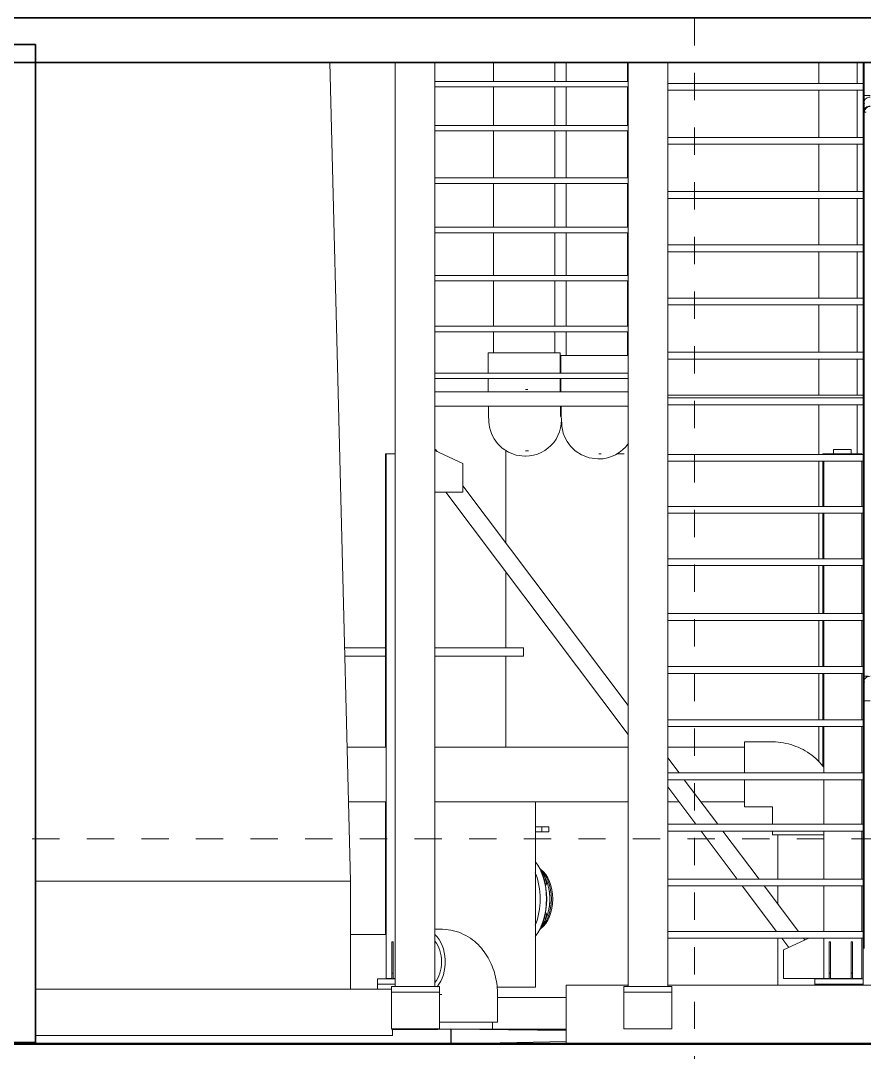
# Model space of a CAD drawing. Header units: metres. Extents: x 62 to 165, y -3 to 9.
# Drawn here: x 119.686 to 122.776, y -0.781 to 2.995 of the extents above; entities that cross this region are included whole.
import ezdxf

# ---------------------------------------------------------------- set-up
doc = ezdxf.new("R2010")
doc.units = ezdxf.units.M
doc.linetypes.add('Centro', pattern=[0.03175, 0.00635, -0.004763, 0.015875, -0.004763])
doc.linetypes.add('Grid Line', pattern=[0.022225, 0.0127, -0.003175, 0.003175, -0.003175])
for name, color, linetype, lineweight in [('A-FLOR', 7, 'Continuous', 18), ('A-FLOR-LEVL', 7, 'Continuous', 9), ('A-GENM', 7, 'Continuous', 18), ('P-PIPE', 7, 'Continuous', 18), ('S-GRID', 7, 'Continuous', 9)]:
    doc.layers.add(name, color=color, linetype=linetype, lineweight=lineweight)

# ---------------------------------------------------------------- blocks, each defined once
blk = doc.blocks.new('AB1_REVER_EST LOSAS_ZZ_ZZ_MO_T_A_rvt-2-Corte 02')
at = {"layer": 'A-FLOR'}
for p, q in [((-81.6615, -0.55), (-82.965, -0.55)), ((-81.0212, -0.58), (-81.2732, -0.58)), ((-81.6591, -0.72), (-81.6591, -0.6956)), ((-81.4446, -0.697), (-81.0224, -0.697)), ((-82.965, -0.72), (-81.6591, -0.72)), ((-81.0224, -0.7418), (-81.4446, -0.75))]:
    blk.add_line(p, q, dxfattribs=at)
at = {"layer": 'A-FLOR', "lineweight": 25}
for p, q in [((-81.4446, -0.697), (-81.6606, -0.6992)), ((-81.6606, -0.6974), (-81.493, -0.6971)), ((-81.0224, -0.7009), (-81.4446, -0.697)), ((-81.4446, -0.697), (-81.4446, -0.75))]:
    blk.add_line(p, q, dxfattribs=at)
at = {"layer": 'A-FLOR', "lineweight": 50}
blk.add_line((-70.2976, -0.75), (-85.1697, -0.75), dxfattribs=at)
blk = doc.blocks.new('CPVC - Codo - Codo-1221725-Corte 02')
at = {"layer": 'P-PIPE', "color": 150, "true_color": 0x007dff}
for p, q in [((-81.0422, 1.7693), (-81.0422, 1.7054)), ((-80.9142, 1.7693), (-81.0422, 1.7693)), ((-80.7948, 1.7693), (-80.9142, 1.7693)), ((-81.0422, 1.6854), (-81.0422, 1.655)), ((-81.0421, 1.6369), (-81.0422, 1.655)), ((-80.9066, 1.3908), (-80.9033, 1.3908))]:
    blk.add_line(p, q, dxfattribs=at)
at = {"layer": 'P-PIPE', "color": 150, "true_color": 0x007dff, "flags": 128}
blk.add_lwpolyline([(-80.9066, 1.3908), (-80.9386, 1.3947), (-80.9667, 1.4053), (-80.9897, 1.4202), (-81.0071, 1.4373), (-81.0196, 1.4546), (-81.028, 1.471), (-81.0332, 1.4855), (-81.0363, 1.4982), (-81.0381, 1.5093), (-81.0392, 1.52), (-81.04, 1.5322), (-81.0407, 1.548), (-81.0413, 1.5688), (-81.0416, 1.5841)], dxfattribs=at)
at = {"layer": 'P-PIPE', "color": 150, "true_color": 0x007dff}
blk.add_ellipse((-80.9033, 1.5225), major_axis=(0, 0.1317), ratio=0.999584, start_param=3.141593, end_param=4.111281, dxfattribs=at)
blk = doc.blocks.new('CPVC - Codo - Codo-V27-Corte 02')
at = {"layer": 'P-PIPE', "color": 150, "true_color": 0x007dff}
for p, q in [((-81.3079, 1.7793), (-81.3079, 1.7054)), ((-81.1785, 1.7793), (-81.3079, 1.7793)), ((-81.0445, 1.7793), (-81.1785, 1.7793)), ((-81.0445, 1.7054), (-81.0445, 1.7793)), ((-81.3079, 1.6854), (-81.3079, 1.665)), ((-81.3079, 1.6369), (-81.3079, 1.665)), ((-81.0445, 1.665), (-81.0445, 1.6854)), ((-81.0444, 1.6369), (-81.0445, 1.665)), ((-81.1739, 1.4008), (-81.1719, 1.4008))]:
    blk.add_line(p, q, dxfattribs=at)
at = {"layer": 'P-PIPE', "color": 150, "true_color": 0x007dff, "flags": 128}
for points in [[(-81.1739, 1.4008), (-81.2059, 1.4047), (-81.234, 1.4153), (-81.2569, 1.4302), (-81.2743, 1.4472), (-81.2867, 1.4645), (-81.295, 1.4807), (-81.3002, 1.4951), (-81.3032, 1.5072), (-81.3049, 1.5172), (-81.3057, 1.5257), (-81.3062, 1.5341), (-81.3066, 1.5446), (-81.307, 1.5591), (-81.3074, 1.5788), (-81.3074, 1.5841)], [(-81.043, 1.5457), (-81.0431, 1.5478), (-81.0434, 1.5545), (-81.0437, 1.5665), (-81.044, 1.5841)]]:
    blk.add_lwpolyline(points, dxfattribs=at)
at = {"layer": 'P-PIPE', "color": 150, "true_color": 0x007dff}
blk.add_ellipse((-81.1719, 1.5325), major_axis=(0, 0.1317), ratio=0.999845, start_param=3.141593, end_param=4.950631, dxfattribs=at)
blk = doc.blocks.new('CPVC - Codo - Codo-V33-Corte 02')
at = {"layer": 'P-PIPE', "color": 150, "true_color": 0x007dff}
for p, q in [((-80.2682, 0.3551), (-80.3698, 0.3551)), ((-80.3698, 0.3551), (-80.3698, 0.2418)), ((-80.3698, 0.2166), (-80.3698, 0.1169)), ((-80.3698, 0.1169), (-80.2682, 0.1169)), ((-80.2674, 0.1161), (-80.2674, 0.0536)), ((-80.2674, 0.0286), (-80.2674, 0.0145)), ((-80.2674, 0.0145), (-80.0792, 0.0145))]:
    blk.add_line(p, q, dxfattribs=at)
at = {"layer": 'P-PIPE', "color": 150, "true_color": 0x007dff, "flags": 128}
for points in [[(-80.0798, 0.263), (-80.0824, 0.2664), (-80.0885, 0.2737), (-80.095, 0.2807), (-80.1017, 0.2875), (-80.1087, 0.2941), (-80.1159, 0.3003), (-80.1234, 0.3062), (-80.1311, 0.3119), (-80.1391, 0.3172), (-80.1472, 0.3222), (-80.1555, 0.3269), (-80.1641, 0.3312), (-80.1727, 0.3352), (-80.1816, 0.3388), (-80.1906, 0.3421), (-80.1996, 0.345), (-80.2089, 0.3476), (-80.2182, 0.3498), (-80.2275, 0.3516), (-80.237, 0.353), (-80.2465, 0.3541), (-80.256, 0.3548), (-80.2656, 0.355), (-80.2682, 0.3551)], [(-80.2682, 0.1169), (-80.2681, 0.1169), (-80.2681, 0.1169), (-80.2681, 0.1169), (-80.268, 0.1169), (-80.268, 0.1169), (-80.268, 0.1169), (-80.2679, 0.1169), (-80.2679, 0.1169), (-80.2679, 0.1169), (-80.2678, 0.1169), (-80.2678, 0.1169), (-80.2678, 0.1168), (-80.2678, 0.1168), (-80.2677, 0.1168), (-80.2677, 0.1168), (-80.2677, 0.1168), (-80.2677, 0.1168), (-80.2676, 0.1167), (-80.2676, 0.1167), (-80.2676, 0.1167), (-80.2676, 0.1167), (-80.2675, 0.1166), (-80.2675, 0.1166), (-80.2675, 0.1166), (-80.2675, 0.1166), (-80.2675, 0.1165), (-80.2675, 0.1165), (-80.2674, 0.1165), (-80.2674, 0.1165), (-80.2674, 0.1164), (-80.2674, 0.1164), (-80.2674, 0.1164), (-80.2674, 0.1163), (-80.2674, 0.1163), (-80.2674, 0.1163), (-80.2674, 0.1162), (-80.2674, 0.1162), (-80.2674, 0.1162), (-80.2674, 0.1162), (-80.2674, 0.1161)]]:
    blk.add_lwpolyline(points, dxfattribs=at)
blk = doc.blocks.new('Tanque Cilindrico - H_6_00m-2 - Tanque Cilindrico - H_6_00m-2-1502286-Corte 02')
at = {"layer": 'A-GENM'}
for p, q in [((-81.2437, 1.0835), (-81.2437, 1.4215)), ((-81.2437, 0.6991), (-81.2437, 0.977)), ((-81.8335, 0.6991), (-81.6837, 0.6991)), ((-81.5027, 0.6991), (-81.1787, 0.6991)), ((-81.1787, 0.6691), (-81.1787, 0.6991)), ((-81.8327, 0.6691), (-81.6837, 0.6691)), ((-81.5027, 0.6691), (-81.1787, 0.6691)), ((-81.2437, 0.336), (-81.2437, 0.6691)), ((-81.1349, -0.5425), (-81.1349, 0.136)), ((-81.1349, -0.5425), (-81.2745, -0.5425))]:
    blk.add_line(p, q, dxfattribs=at)
for centre, major_axis, start_param, end_param in [((-81.2062, -0.22), (0, 0.1768), 4.712389, 5.599033), ((-81.1475, -0.22), (0, 0.1197), 4.712389, 5.841392), ((-81.2295, -0.22), (0, 0.1768), 4.712389, 5.284571), ((-81.2295, -0.22), (0, 0.1768), 4.140207, 4.712389), ((-81.2062, -0.22), (0, 0.1768), 3.825745, 4.712389), ((-81.1475, -0.22), (0, 0.1197), 3.582607, 4.712389)]:
    blk.add_ellipse(centre, major_axis=major_axis, ratio=0.62932, start_param=start_param, end_param=end_param, dxfattribs=at)
blk = doc.blocks.new('Valvula con brida - 250mm - Valvula con brida - Estandar-1257958-Corte 02')
at = {"layer": 'P-PIPE'}
for p, q in [((-81.1364, 0.0445), (-81.1123, 0.0445)), ((-81.0862, 0.0445), (-81.1123, 0.0445)), ((-81.1123, 0.0254), (-81.1123, 0.0445)), ((-81.0862, 0.0254), (-81.0862, 0.0445)), ((-81.1123, 0.0254), (-81.1364, 0.0254)), ((-81.1123, 0.0254), (-81.0862, 0.0254)), ((-81.1047, -0.1474), (-81.0996, -0.1474)), ((-81.0996, -0.1474), (-81.0941, -0.1626)), ((-81.1007, -0.1626), (-81.0941, -0.1626)), ((-81.0941, -0.1626), (-81.098, -0.1732)), ((-81.1047, -0.2925), (-81.0996, -0.2925)), ((-81.1007, -0.2774), (-81.0941, -0.2774)), ((-81.0941, -0.2774), (-81.0996, -0.2925)), ((-81.098, -0.2667), (-81.0941, -0.2774))]:
    blk.add_line(p, q, dxfattribs=at)
for centre, major_axis, start_param, end_param in [((-81.204, -0.22), (0, 0.175), 4.712389, 5.616731), ((-81.1555, -0.22), (0, 0.125), 4.712389, 5.808463), ((-81.1612, -0.22), (0, 0.125), 5.403885, 5.654867), ((-81.1612, -0.22), (0, 0.125), 5.399173, 5.598671), ((-81.1612, -0.22), (0, 0.125), 4.712389, 5.399368), ((-81.1612, -0.22), (0, 0.125), 5.096138, 5.296198), ((-81.1612, -0.22), (0, 0.125), 4.712389, 5.003545), ((-81.204, -0.22), (0, 0.175), 3.808047, 4.712389), ((-81.1555, -0.22), (0, 0.125), 3.616315, 4.712389), ((-81.1612, -0.22), (0, 0.125), 3.769911, 4.712389), ((-81.1612, -0.22), (0, 0.125), 4.421233, 4.712389), ((-81.1612, -0.22), (0, 0.125), 3.825238, 4.021584), ((-81.1612, -0.22), (0, 0.125), 4.12858, 4.32864)]:
    blk.add_ellipse(centre, major_axis=major_axis, ratio=0.62932, start_param=start_param, end_param=end_param, dxfattribs=at)
blk = doc.blocks.new('Tanque Cilindrico - 02 - Tanque Cilindrico - 02-1356174-Corte 02')
at = {"layer": 'A-GENM'}
for p, q in [((-81.8126, -0.155), (-81.8878, 2.8424)), ((-81.8126, -0.155), (-82.965, -0.155)), ((-81.8126, -0.55), (-81.8126, -0.155))]:
    blk.add_line(p, q, dxfattribs=at)
blk = doc.blocks.new('CPVC - Codo - Codo-V95-Corte 02')
at = {"layer": 'P-PIPE', "color": 150, "true_color": 0x007dff}
for p, q in [((-81.4778, -0.3309), (-81.5037, -0.3309)), ((-81.4863, -0.5691), (-81.4778, -0.5691)), ((-81.274, -0.6715), (-81.274, -0.5699)), ((-81.4871, -0.6715), (-81.4773, -0.6715)), ((-81.4773, -0.6715), (-81.274, -0.6715))]:
    blk.add_line(p, q, dxfattribs=at)
at = {"layer": 'P-PIPE', "color": 150, "true_color": 0x007dff, "flags": 128}
blk.add_lwpolyline([(-81.274, -0.5699), (-81.2741, -0.5617), (-81.2745, -0.5535), (-81.2751, -0.5454), (-81.2759, -0.5373), (-81.2769, -0.5292), (-81.2782, -0.5211), (-81.2797, -0.513), (-81.2815, -0.505), (-81.2835, -0.497), (-81.2857, -0.4891), (-81.2882, -0.4812), (-81.2909, -0.4734), (-81.2939, -0.4656), (-81.2972, -0.4579), (-81.3007, -0.4503), (-81.3045, -0.4428), (-81.3086, -0.4354), (-81.3129, -0.4281), (-81.3176, -0.4209), (-81.3225, -0.4138), (-81.3278, -0.4069), (-81.3333, -0.4001), (-81.3392, -0.3935), (-81.3455, -0.3871), (-81.352, -0.3809), (-81.3589, -0.3749), (-81.3661, -0.3692), (-81.3736, -0.3637), (-81.3815, -0.3586), (-81.3898, -0.3538), (-81.3983, -0.3494), (-81.4071, -0.3454), (-81.4162, -0.3418), (-81.4256, -0.3387), (-81.4352, -0.3361), (-81.445, -0.334), (-81.4549, -0.3324), (-81.465, -0.3314), (-81.4751, -0.331), (-81.4778, -0.3309)], dxfattribs=at)
at = {"layer": 'P-PIPE', "color": 150, "true_color": 0x007dff}
blk.add_ellipse((-81.5497, -0.45), major_axis=(0, 0.1191), ratio=0.707107, start_param=3.837709, end_param=5.701586, dxfattribs=at)
blk = doc.blocks.new('AB1_REVER_SAN_ZZ_ZZ_MO_T_A_rvt-2-Corte 02')
at = {"layer": 'P-PIPE', "color": 150, "true_color": 0x007dff}
for p, q in [((-81.2887, 2.8424), (-81.2887, 2.7726)), ((-81.0637, 2.7726), (-81.0637, 2.8424)), ((-81.0229, 2.8424), (-81.0229, 2.7726)), ((-80.7979, 2.7726), (-80.7979, 2.8424)), ((-81.2887, 2.7526), (-81.2887, 2.612)), ((-81.0637, 2.612), (-81.0637, 2.7526)), ((-81.0229, 2.7526), (-81.0229, 2.612)), ((-80.7979, 2.612), (-80.7979, 2.7526)), ((-81.2887, 2.592), (-81.2887, 2.4197)), ((-81.0637, 2.4197), (-81.0637, 2.592)), ((-81.0229, 2.592), (-81.0229, 2.4197)), ((-80.7979, 2.4197), (-80.7979, 2.592)), ((-81.2887, 2.3997), (-81.2887, 2.2388)), ((-81.0637, 2.2388), (-81.0637, 2.3997)), ((-81.0229, 2.3997), (-81.0229, 2.2388)), ((-80.7979, 2.2388), (-80.7979, 2.3997)), ((-81.2887, 2.2188), (-81.2887, 2.0625)), ((-81.0637, 2.0625), (-81.0637, 2.2188)), ((-81.0229, 2.2188), (-81.0229, 2.0625)), ((-80.7979, 2.0625), (-80.7979, 2.2188)), ((-81.2887, 2.0425), (-81.2887, 1.8765)), ((-81.0637, 1.8765), (-81.0637, 2.0425)), ((-81.0229, 2.0425), (-81.0229, 1.8765)), ((-80.7979, 1.8765), (-80.7979, 2.0425)), ((-81.2887, 1.8565), (-81.2887, 1.7793)), ((-81.0637, 1.7793), (-81.0637, 1.8565)), ((-81.0229, 1.8565), (-81.0229, 1.7693)), ((-80.7979, 1.7693), (-80.7979, 1.8565)), ((-81.1629, 1.645), (-81.1715, 1.645)), ((-81.1715, 1.42), (-81.1601, 1.42)), ((-80.9033, 1.41), (-80.8944, 1.41)), ((-80.8354, 1.41), (-80.81, 1.41)), ((-81.6813, 0.336), (-81.8249, 0.336)), ((-80.7955, 0.336), (-81.5037, 0.336)), ((-80.3698, 0.336), (-80.6507, 0.336)), ((-81.8199, 0.136), (-81.6813, 0.136)), ((-81.5037, 0.136), (-80.7955, 0.136)), ((-80.6507, 0.136), (-80.61, 0.136)), ((-80.5297, 0.136), (-80.3698, 0.136)), ((-80.2483, 0.0145), (-80.2483, -0.1471)), ((-80.2483, -0.1721), (-80.2483, -0.2374)), ((-81.6813, -0.35), (-81.8126, -0.35)), ((-80.2483, -0.3634), (-80.2483, -0.5358)), ((-80.0483, -0.5117), (-80.0483, -0.5105)), ((-81.2931, -0.697), (-81.2931, -0.6715)), ((-81.4931, -0.6956), (-81.4931, -0.6975))]:
    blk.add_line(p, q, dxfattribs=at)
for start_param, end_param in [(4.712389, 5.570047), (3.854731, 4.712389)]:
    blk.add_ellipse((-81.5497, -0.45), major_axis=(0, 0.1), ratio=0.707107, start_param=start_param, end_param=end_param, dxfattribs=at)
at = {"layer": 'A-GENM', "lineweight": 18}
for name in ['Tanque Cilindrico - 02 - Tanque Cilindrico - 02-1356174-Corte 02', 'Tanque Cilindrico - H_6_00m-2 - Tanque Cilindrico - H_6_00m-2-1502286-Corte 02']:
    blk.add_blockref(name, (0, 0), dxfattribs=at)
at = {"layer": 'P-PIPE', "lineweight": 18}
for name in ['CPVC - Codo - Codo-V27-Corte 02', 'CPVC - Codo - Codo-1221725-Corte 02', 'CPVC - Codo - Codo-V33-Corte 02', 'Valvula con brida - 250mm - Valvula con brida - Estandar-1257958-Corte 02', 'CPVC - Codo - Codo-V95-Corte 02']:
    blk.add_blockref(name, (0, 0), dxfattribs=at)
blk = doc.blocks.new('Escalera - Escalera-1234126-Corte 02')
at = {"layer": 'A-GENM'}
for p, q in [((-79.9349, 1.6141), (-79.9349, 2.8424)), ((-79.9317, 2.8424), (-79.9317, 2.7217)), ((-79.9349, 2.7656), (-80.6507, 2.7656)), ((-80.6507, 2.7406), (-79.9349, 2.7406)), ((-79.9317, 2.7217), (-79.9317, 2.7037)), ((-79.9097, 2.7217), (-79.9317, 2.7217)), ((-79.9317, 2.7176), (-79.9317, 2.6979)), ((-79.9317, 2.6979), (-79.9317, 2.6654)), ((-79.9317, 2.6654), (-79.9317, 0.5959)), ((-79.9317, 2.6603), (-79.9317, 2.6468)), ((-79.9238, 2.6603), (-79.9317, 2.6603)), ((-80.6507, 2.5676), (-79.9349, 2.5676)), ((-80.6507, 2.5426), (-79.9349, 2.5426)), ((-80.6507, 2.3696), (-79.9349, 2.3696)), ((-80.6507, 2.3446), (-79.9349, 2.3446)), ((-80.6507, 2.1746), (-79.9349, 2.1746)), ((-80.6507, 2.1496), (-79.9349, 2.1496)), ((-79.9349, 1.9797), (-80.6507, 1.9797)), ((-80.6507, 1.9547), (-79.9349, 1.9547)), ((-80.6507, 1.7817), (-79.9349, 1.7817)), ((-80.6507, 1.7567), (-79.9349, 1.7567)), ((-79.9317, 1.7494), (-79.9317, 1.7411)), ((-79.931, 1.7494), (-79.9317, 1.7494)), ((-79.9349, 1.6239), (-80.6507, 1.6239)), ((-80.6507, 1.6141), (-79.9349, 1.6141)), ((-80.6507, 1.5891), (-79.9349, 1.5891)), ((-79.9349, -0.5358), (-79.9349, 1.6141)), ((-79.9349, 1.6141), (-79.9317, 1.6141)), ((-80.6507, 1.4073), (-79.9349, 1.4073)), ((-80.6507, 1.3823), (-79.9349, 1.3823)), ((-80.6507, 1.217), (-79.9349, 1.217)), ((-80.6507, 1.192), (-79.9349, 1.192)), ((-80.6507, 1.0257), (-79.9349, 1.0257)), ((-80.6507, 1.0007), (-79.9349, 1.0007)), ((-80.6507, 0.825), (-79.9349, 0.825)), ((-80.6507, 0.8), (-79.9349, 0.8)), ((-79.9317, 0.6607), (-79.9317, 0.6525)), ((-79.931, 0.6607), (-79.9317, 0.6607)), ((-80.6507, 0.6306), (-79.9349, 0.6306)), ((-80.6507, 0.6056), (-79.9349, 0.6056)), ((-79.9317, 0.5959), (-79.9317, 0.5806)), ((-79.9169, 0.5959), (-79.9317, 0.5959)), ((-79.9317, 0.5947), (-79.9317, 0.5783)), ((-79.9317, 0.5783), (-79.9317, 0.5055)), ((-79.9317, 0.5055), (-79.9097, 0.5055)), ((-79.9317, 0.5055), (-79.9317, -0.4008)), ((-79.9349, 0.4362), (-80.6507, 0.4362)), ((-80.6507, 0.4112), (-79.9349, 0.4112)), ((-80.6507, 0.2417), (-79.9349, 0.2417)), ((-80.6507, 0.2167), (-79.9349, 0.2167)), ((-79.9317, 0.1643), (-79.9317, 0.1614)), ((-80.6507, 0.0536), (-79.9349, 0.0536)), ((-80.6507, 0.0286), (-79.9349, 0.0286)), ((-80.6507, -0.1471), (-79.9349, -0.1471)), ((-80.6507, -0.1721), (-79.9349, -0.1721)), ((-79.9349, -0.3384), (-80.6507, -0.3384)), ((-79.9317, -0.3147), (-79.9317, -0.3153)), ((-80.6507, -0.3634), (-79.9349, -0.3634)), ((-81.0224, -0.75), (-81.0224, -0.5358)), ((-81.0224, -0.5358), (-80.7955, -0.5358)), ((-80.6507, -0.5358), (-79.5882, -0.5358))]:
    blk.add_line(p, q, dxfattribs=at)
for start, end in [(90, 176.0892), (176.5102, 184.9124)]:
    blk.add_arc((-79.9097, 2.6588), 0.022, start, end, dxfattribs=at)
for centre, ratio, end_param in [((-79.9097, 2.6979), 0.785533, 3.555899), ((-79.9097, 2.6654), 0.7789, 3.141593), ((-79.9097, 0.5783), 0.7789, 3.403392)]:
    blk.add_ellipse(centre, major_axis=(0.022, 0), ratio=ratio, start_param=1.570796, end_param=end_param, dxfattribs=at)
blk = doc.blocks.new('EST-ESC-0111 - EST-ESC-0111-1446310-Corte 02')
at = {"layer": 'A-GENM'}
for p, q in [((-81.6814, 1.4094), (-81.6844, 1.4094)), ((-81.6844, 1.4094), (-81.6844, 1.409)), ((-81.6844, 1.409), (-81.6814, 1.409)), ((-81.6844, 0.336), (-81.6844, 1.409)), ((-81.6784, 1.4099), (-81.6814, 1.4099)), ((-81.6814, 1.4099), (-81.6813, 1.4094)), ((-81.6814, 1.409), (-81.6814, 1.4094)), ((-81.6814, 1.409), (-81.6814, 0.336)), ((-81.6813, 1.4094), (-81.6489, 1.4094)), ((-81.6813, 1.4094), (-81.6813, -0.5105)), ((-81.6783, 1.4094), (-81.6784, 1.4099)), ((-81.5037, 1.423), (-81.501, 1.425)), ((-81.4009, 1.3737), (-81.5037, 1.4217)), ((-81.4957, 1.418), (-81.501, 1.425)), ((-80.0799, 1.4094), (-80.0829, 1.4094)), ((-80.0829, 1.4094), (-80.0829, 1.409)), ((-80.0829, 1.409), (-80.0799, 1.409)), ((-80.0829, 1.4073), (-80.0829, 1.409)), ((-80.0799, 1.409), (-80.0799, 1.4094)), ((-80.0799, 1.409), (-80.0799, 1.4073)), ((-80.0768, 1.4099), (-80.0798, 1.4099)), ((-80.0798, 1.4099), (-80.0798, 1.4094)), ((-80.0798, 1.4094), (-79.9398, 1.4094)), ((-80.0798, 1.4094), (-80.0798, 1.4073)), ((-80.0768, 1.4094), (-80.0768, 1.4099)), ((-80.0439, 1.4249), (-79.9798, 1.4249)), ((-80.0439, 1.4249), (-80.0439, 1.4094)), ((-79.9798, 1.4094), (-79.9798, 1.4249)), ((-79.9398, 1.4099), (-79.9428, 1.4099)), ((-79.9428, 1.4099), (-79.9428, 1.4094)), ((-79.9398, 1.4094), (-79.9398, 1.4099)), ((-79.9398, 1.4094), (-79.9398, 1.4073)), ((-81.4009, 1.2692), (-81.4009, 1.3737)), ((-80.0829, 1.217), (-80.0829, 1.3823)), ((-80.0799, 1.3823), (-80.0799, 1.217)), ((-80.0798, 1.3823), (-80.0798, 1.217)), ((-79.9398, 1.3823), (-79.9398, 1.217)), ((-80.7955, 0.4887), (-81.4009, 1.2921)), ((-81.5037, 1.2692), (-81.4009, 1.2692)), ((-81.4639, 1.2692), (-80.7955, 0.3822)), ((-80.0829, 1.0257), (-80.0829, 1.192)), ((-80.0799, 1.192), (-80.0799, 1.0257)), ((-80.0798, 1.192), (-80.0798, 1.0257)), ((-79.9398, 1.192), (-79.9398, 1.0257)), ((-80.0829, 0.825), (-80.0829, 1.0007)), ((-80.0799, 1.0007), (-80.0799, 0.825)), ((-80.0798, 1.0007), (-80.0798, 0.825)), ((-79.9398, 1.0007), (-79.9398, 0.825)), ((-80.0829, 0.6306), (-80.0829, 0.8)), ((-80.0799, 0.8), (-80.0799, 0.6306)), ((-80.0798, 0.8), (-80.0798, 0.6306)), ((-79.9398, 0.8), (-79.9398, 0.6306)), ((-80.0829, 0.4362), (-80.0829, 0.6056)), ((-80.0799, 0.6056), (-80.0799, 0.4362)), ((-80.0798, 0.6056), (-80.0798, 0.4362)), ((-79.9398, 0.6056), (-79.9398, 0.4362)), ((-80.0829, 0.2666), (-80.0829, 0.4112)), ((-80.0799, 0.4112), (-80.0799, 0.2628)), ((-80.0798, 0.4112), (-80.0798, 0.2417)), ((-79.9398, 0.4112), (-79.9398, 0.2417)), ((-80.6094, 0.2417), (-80.6507, 0.2966)), ((-80.6507, 0.1901), (-80.5479, 0.0536)), ((-80.4676, 0.0536), (-80.5905, 0.2167)), ((-80.0798, 0.2167), (-80.0798, 0.0536)), ((-79.9398, 0.2167), (-79.9398, 0.0536)), ((-81.6844, -0.35), (-81.6844, 0.136)), ((-81.6814, 0.136), (-81.6814, -0.35)), ((-80.529, 0.0286), (-80.3966, -0.1471)), ((-80.3164, -0.1471), (-80.4488, 0.0286)), ((-80.0798, 0.0286), (-80.0798, -0.1471)), ((-79.9398, 0.0286), (-79.9398, -0.1471)), ((-80.3778, -0.1721), (-80.2525, -0.3384)), ((-80.1722, -0.3384), (-80.2975, -0.1721)), ((-80.0798, -0.1721), (-80.0798, -0.3384)), ((-79.9398, -0.1721), (-79.9398, -0.3384)), ((-80.0798, -0.3378), (-80.0811, -0.3384)), ((-81.6614, -0.4911), (-81.6614, -0.3772)), ((-81.6614, -0.3772), (-81.656, -0.3772)), ((-81.656, -0.3772), (-81.656, -0.4911)), ((-80.2336, -0.3634), (-80.2079, -0.3975)), ((-80.1347, -0.3634), (-80.2266, -0.4063)), ((-80.1486, -0.3698), (-80.1534, -0.3634)), ((-80.0798, -0.5108), (-80.0798, -0.3634)), ((-80.0798, -0.3634), (-80.0798, -0.5105)), ((-80.0598, -0.4911), (-80.0598, -0.3772)), ((-80.0598, -0.3772), (-80.0544, -0.3772)), ((-80.0544, -0.3772), (-80.0544, -0.4911)), ((-79.9798, -0.4911), (-79.9798, -0.3772)), ((-79.9798, -0.3772), (-79.9744, -0.3772)), ((-79.9744, -0.3772), (-79.9744, -0.4911)), ((-79.9398, -0.3634), (-79.9398, -0.5105)), ((-80.2266, -0.4063), (-80.2266, -0.5108)), ((-81.7134, -0.5317), (-81.7134, -0.5117)), ((-81.7134, -0.5117), (-81.6489, -0.5117)), ((-81.6813, -0.5105), (-81.6814, -0.51)), ((-81.6614, -0.5105), (-81.6813, -0.5105)), ((-81.6614, -0.5117), (-81.6614, -0.4911)), ((-81.656, -0.4911), (-81.6614, -0.4911)), ((-81.656, -0.4911), (-81.656, -0.5117)), ((-81.6489, -0.5105), (-81.656, -0.5105)), ((-80.2266, -0.5108), (-80.1066, -0.5108)), ((-80.1118, -0.5317), (-80.1118, -0.5117)), ((-80.1118, -0.5117), (-79.9349, -0.5117)), ((-80.1066, -0.5108), (-80.0798, -0.5108)), ((-80.0798, -0.5105), (-80.0798, -0.51)), ((-80.0598, -0.5105), (-80.0798, -0.5105)), ((-80.0598, -0.5117), (-80.0598, -0.4911)), ((-80.0544, -0.4911), (-80.0598, -0.4911)), ((-80.0544, -0.4911), (-80.0544, -0.5117)), ((-79.9798, -0.5105), (-80.0544, -0.5105)), ((-79.9798, -0.5117), (-79.9798, -0.4911)), ((-79.9744, -0.4911), (-79.9798, -0.4911)), ((-79.9744, -0.4911), (-79.9744, -0.5117)), ((-79.9398, -0.5105), (-79.9744, -0.5105)), ((-79.9459, -0.5109), (-79.9459, -0.5105)), ((-79.9429, -0.5109), (-79.9459, -0.5109)), ((-81.7134, -0.55), (-81.7134, -0.5317)), ((-81.7134, -0.5317), (-81.6489, -0.5317)), ((-80.1118, -0.5358), (-80.1118, -0.5317)), ((-80.1118, -0.5317), (-79.9349, -0.5317)), ((-81.6606, -0.6967), (-81.5134, -0.6967)), ((-81.5134, -0.6956), (-81.5134, -0.6967))]:
    blk.add_line(p, q, dxfattribs=at)
blk = doc.blocks.new('EST-ESC-02 - EST-ESC-02-1250058-Corte 02')
at = {"layer": 'A-GENM'}
for p, q in [((-80.0978, 2.8424), (-80.0978, 2.7656)), ((-79.9578, 2.8424), (-79.9578, 2.7656)), ((-80.0978, 2.7406), (-80.0978, 2.5676)), ((-79.9578, 2.7406), (-79.9578, 2.5676)), ((-80.0978, 2.5426), (-80.0978, 2.3696)), ((-79.9578, 2.5426), (-79.9578, 2.3696)), ((-80.0978, 2.3446), (-80.0978, 2.1746)), ((-79.9578, 2.3446), (-79.9578, 2.1746)), ((-80.0978, 2.1496), (-80.0978, 1.9797)), ((-79.9578, 2.1496), (-79.9578, 1.9797)), ((-80.0978, 1.9547), (-80.0978, 1.7817)), ((-79.9578, 1.9547), (-79.9578, 1.7817)), ((-80.0978, 1.7567), (-80.0978, 1.6239)), ((-79.9578, 1.7567), (-79.9578, 1.6239)), ((-80.0978, 1.5891), (-80.0978, 1.4073)), ((-79.9578, 1.5891), (-79.9578, 1.4094)), ((-80.0978, 1.3823), (-80.0978, 1.217)), ((-80.0978, 1.192), (-80.0978, 1.0257)), ((-80.0978, 1.0007), (-80.0978, 0.825)), ((-80.0978, 0.8), (-80.0978, 0.6306)), ((-80.0978, 0.6056), (-80.0978, 0.4362)), ((-80.0978, 0.4112), (-80.0978, 0.2815)), ((-79.9978, -0.5117), (-79.9978, -0.5105)), ((-79.9924, -0.5105), (-79.9924, -0.5117)), ((-79.9578, -0.5105), (-79.9578, -0.5117))]:
    blk.add_line(p, q, dxfattribs=at)
blk = doc.blocks.new('Escalera_02 - Escalera_02-1298300-Corte 02')
at = {"layer": 'A-GENM'}
for p, q in [((-81.6489, -0.5406), (-81.6489, 2.8424)), ((-81.5037, 2.8424), (-81.5037, -0.5406)), ((-80.7955, -0.5406), (-80.7955, 2.8424)), ((-80.6507, 2.8424), (-80.6507, -0.5406)), ((-81.5037, 2.7726), (-80.7955, 2.7726)), ((-81.5037, 2.7526), (-80.7955, 2.7526)), ((-81.5037, 2.612), (-80.7955, 2.612)), ((-81.5037, 2.592), (-80.7955, 2.592)), ((-81.5037, 2.4197), (-80.7955, 2.4197)), ((-81.5037, 2.3997), (-80.7955, 2.3997)), ((-81.5037, 2.2388), (-80.7955, 2.2388)), ((-81.5037, 2.2188), (-80.7955, 2.2188)), ((-81.5037, 2.0625), (-80.7955, 2.0625)), ((-81.5037, 2.0425), (-80.7955, 2.0425)), ((-81.5037, 1.8765), (-80.7955, 1.8765)), ((-81.5037, 1.8565), (-80.7955, 1.8565)), ((-81.5037, 1.7054), (-80.7955, 1.7054)), ((-81.5037, 1.6854), (-80.7955, 1.6854)), ((-81.5037, 1.6369), (-80.7955, 1.6369)), ((-80.7955, 1.5841), (-81.5037, 1.5841)), ((-81.6621, -0.5606), (-81.6621, -0.5406)), ((-81.4863, -0.5406), (-81.6621, -0.5406)), ((-81.6621, -0.6956), (-81.6621, -0.5606)), ((-81.6621, -0.5606), (-81.4863, -0.5606)), ((-81.4863, -0.5406), (-81.4863, -0.5606)), ((-81.4863, -0.5606), (-81.4863, -0.6956)), ((-80.8121, -0.5606), (-80.8121, -0.5406)), ((-80.6363, -0.5406), (-80.8121, -0.5406)), ((-80.8121, -0.6956), (-80.8121, -0.5606)), ((-80.8121, -0.5606), (-80.6363, -0.5606)), ((-80.6363, -0.5406), (-80.6363, -0.5606)), ((-80.6363, -0.5606), (-80.6363, -0.6956)), ((-81.6621, -0.6956), (-81.4863, -0.6956)), ((-80.8121, -0.6956), (-80.6363, -0.6956))]:
    blk.add_line(p, q, dxfattribs=at)
blk = doc.blocks.new('Mezzanina - Mezzanina-1309146-Corte 02')
at = {"layer": 'A-GENM'}
for p, q in [((-83.5371, 3.0059), (-83.5371, 2.8424)), ((-83.5362, 3.0059), (-83.5371, 3.0059)), ((-83.5371, 2.8424), (-83.5362, 2.8424)), ((-83.1115, 2.8424), (-83.1115, -0.7457)), ((-79.2715, 2.8424), (-79.2715, -0.7457)), ((-83.1115, -0.7457), (-83.1107, -0.7457)), ((-79.2715, -0.7457), (-79.2704, -0.7457))]:
    blk.add_line(p, q, dxfattribs=at)
at = {"layer": 'A-GENM', "lineweight": 35}
for p, q in [((-78.7254, 3.0059), (-83.5362, 3.0059)), ((-83.5362, 3.0059), (-83.5362, 2.8424)), ((-78.7254, 2.8424), (-78.7254, 3.0059)), ((-82.9657, 2.9078), (-83.1107, 2.9078)), ((-83.1107, 2.9078), (-83.1107, -0.7457)), ((-82.9657, -0.7457), (-82.9657, 2.9078)), ((-79.1254, 2.9078), (-79.2704, 2.9078)), ((-79.2704, 2.9078), (-79.2704, -0.7457)), ((-79.1254, -0.7457), (-79.1254, 2.9078)), ((-83.5362, 2.8424), (-78.7254, 2.8424)), ((-83.1107, -0.7457), (-82.9657, -0.7457)), ((-79.2704, -0.7457), (-79.1254, -0.7457))]:
    blk.add_line(p, q, dxfattribs=at)

msp = doc.modelspace()

# ---------------------------------------------------------------- linework, layer by layer
at = {"layer": 'A-FLOR-LEVL', "color": 9, "linetype": 'Centro', "true_color": 0xc0c0c0}
for p, q in [((105.3282, 0), (137.58, 0)), ((105.2777, -0.75), (137.58, -0.75))]:
    msp.add_line(p, q, dxfattribs=at)
at = {"layer": 'S-GRID', "color": 253, "linetype": 'Grid Line', "true_color": 0xaaaaaa}
msp.add_line((122.1531, -2.6959), (122.1531, 8.9334), dxfattribs=at)

# ---------------------------------------------------------------- block references
at = {"lineweight": 5}
for name in ['AB1_REVER_SAN_ZZ_ZZ_MO_T_A_rvt-2-Corte 02', 'AB1_REVER_EST LOSAS_ZZ_ZZ_MO_T_A_rvt-2-Corte 02']:
    msp.add_blockref(name, (202.7064, 0), dxfattribs=at)
at = {"layer": 'A-GENM'}
for name in ['Escalera - Escalera-1234126-Corte 02', 'Escalera_02 - Escalera_02-1298300-Corte 02', 'EST-ESC-02 - EST-ESC-02-1250058-Corte 02', 'Mezzanina - Mezzanina-1309146-Corte 02', 'EST-ESC-0111 - EST-ESC-0111-1446310-Corte 02']:
    msp.add_blockref(name, (202.7064, 0), dxfattribs=at)

doc.saveas('drawing.dxf')
